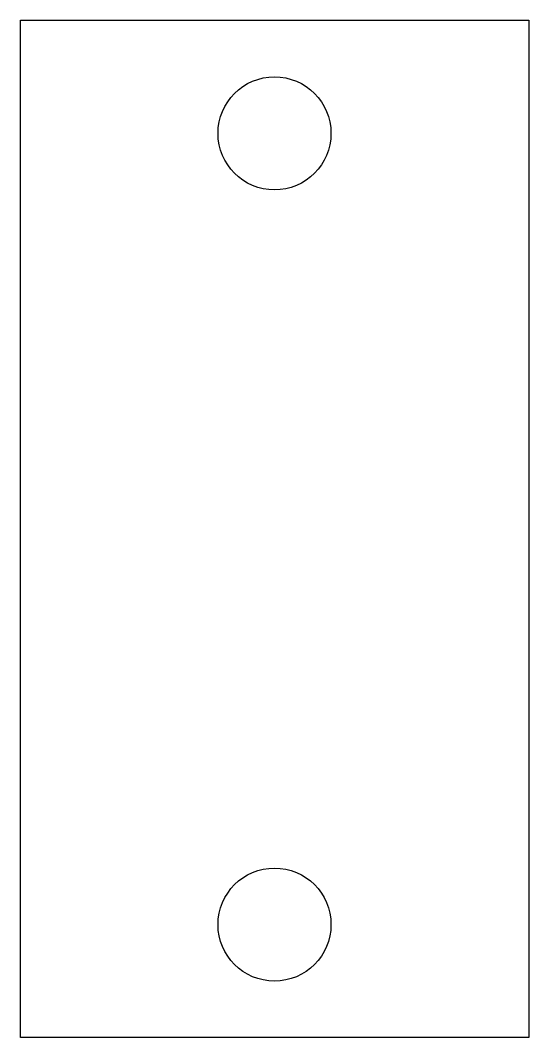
# Model space of a CAD drawing. Header units: inches. Extents: x 0 to 90, y 122 to 302.
import ezdxf

# ---------------------------------------------------------------- set-up
doc = ezdxf.new("R2010")
doc.units = ezdxf.units.IN
doc.header["$MEASUREMENT"] = 0

msp = doc.modelspace()

# ---------------------------------------------------------------- linework, layer by layer
msp.add_lwpolyline([(0.13, 302.14), (90.13, 302.14), (90.13, 122.14), (0.13, 122.14)], close=True)
for centre in [(45.13, 282.14), (45.13, 142.14)]:
    msp.add_circle(centre, 10)

doc.saveas('drawing.dxf')
